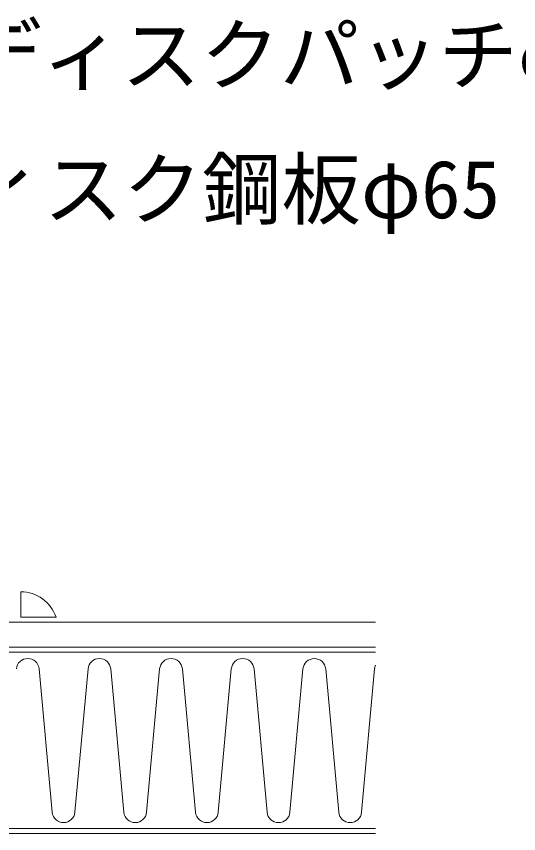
# Model space of a CAD drawing. Units: millimetres, scale not verified. Extents: x -840 to 840, y -594 to 594.
# Drawn here: x 558.2 to 657.9, y -183.5 to -21.2 of the extents above; entities that cross this region are included whole.
import ezdxf
from ezdxf.enums import TextEntityAlignment as Align

# ---------------------------------------------------------------- set-up
doc = ezdxf.new("R2010")
doc.units = ezdxf.units.MM
doc.header["$LTSCALE"] = 2
for name, color, linetype, lineweight in [('0-0_躯体', 7, 'Continuous', 9), ('0-3_断熱材', 4, 'Continuous', 9), ('0-6_文字', 5, 'Continuous', 9), ('0-C_IBリキッド', 7, 'Continuous', 9), ('0-E_IBｼｰﾄ', 7, 'Continuous', 9)]:
    doc.layers.add(name, color=color, linetype=linetype, lineweight=lineweight)
doc.styles.add('ＭＳ ゴシック', font='')
doc.styles.get('ＭＳ ゴシック').set_extended_font_data('MS Gothic')

msp = doc.modelspace()

# ---------------------------------------------------------------- linework, layer by layer
at = {"layer": '0-0_躯体'}
msp.add_line((629.485, -183.454), (295.366, -183.454), dxfattribs=at)
at = {"layer": '0-3_断熱材', "color": 7}
for p, q in [((295.366, -147.454), (629.485, -147.454)), ((629.485, -182.454), (295.366, -182.454))]:
    msp.add_line(p, q, dxfattribs=at)
at = {"layer": '0-3_断熱材'}
for p, q in [((562.714, -150.73), (565.315, -179.199)), ((572.423, -150.741), (569.822, -179.21)), ((576.93, -150.741), (579.53, -179.21)), ((586.638, -150.741), (584.037, -179.21)), ((591.145, -150.741), (593.745, -179.21)), ((600.852, -150.741), (598.252, -179.21)), ((605.359, -150.741), (607.96, -179.21)), ((615.068, -150.751), (612.468, -179.22)), ((619.575, -150.751), (622.175, -179.22)), ((629.283, -150.751), (626.682, -179.22))]:
    msp.add_line(p, q, dxfattribs=at)
for centre, start, end in [((560.461, -150.942), 5.35135, 174.64865), ((574.676, -150.952), 5.35135, 174.64865), ((588.891, -150.952), 5.35135, 174.64865), ((603.106, -150.952), 5.35135, 174.64865), ((617.322, -150.962), 5.35135, 174.64865), ((631.536, -150.962), 154.99221, 174.64865), ((567.569, -178.998), 185.35135, 354.64865), ((581.784, -178.998), 185.35135, 354.64865), ((595.999, -178.998), 185.35135, 354.64865), ((610.214, -179.009), 185.35135, 354.64865), ((624.429, -179.009), 185.35135, 354.64865)]:
    msp.add_arc(centre, 2.263, start, end, dxfattribs=at)
at = {"layer": '0-C_IBリキッド'}
for p, q in [((559.074, -140.454), (559.074, -135.454)), ((566.074, -140.454), (559.074, -140.454))]:
    msp.add_line(p, q, dxfattribs=at)
msp.add_arc((559.074, -142.854), 7.4, 18.92464, 90, dxfattribs=at)
at = {"layer": '0-E_IBｼｰﾄ'}
for p, q in [((295.366, -141.454), (629.485, -141.454)), ((295.366, -146.454), (629.485, -146.454))]:
    msp.add_line(p, q, dxfattribs=at)

# ---------------------------------------------------------------- texts
at = {"layer": '0-6_文字', "color": 7, "style": 'ＭＳ ゴシック'}
for s, p in [('IBディスクパッチφ160', (531.821, -38.09)), ('IBディスク鋼板φ65', (516.424, -64.759))]:
    msp.add_text(s, height=11.54, dxfattribs=at).set_placement(p, align=Align.BOTTOM_LEFT)

doc.saveas('drawing.dxf')
